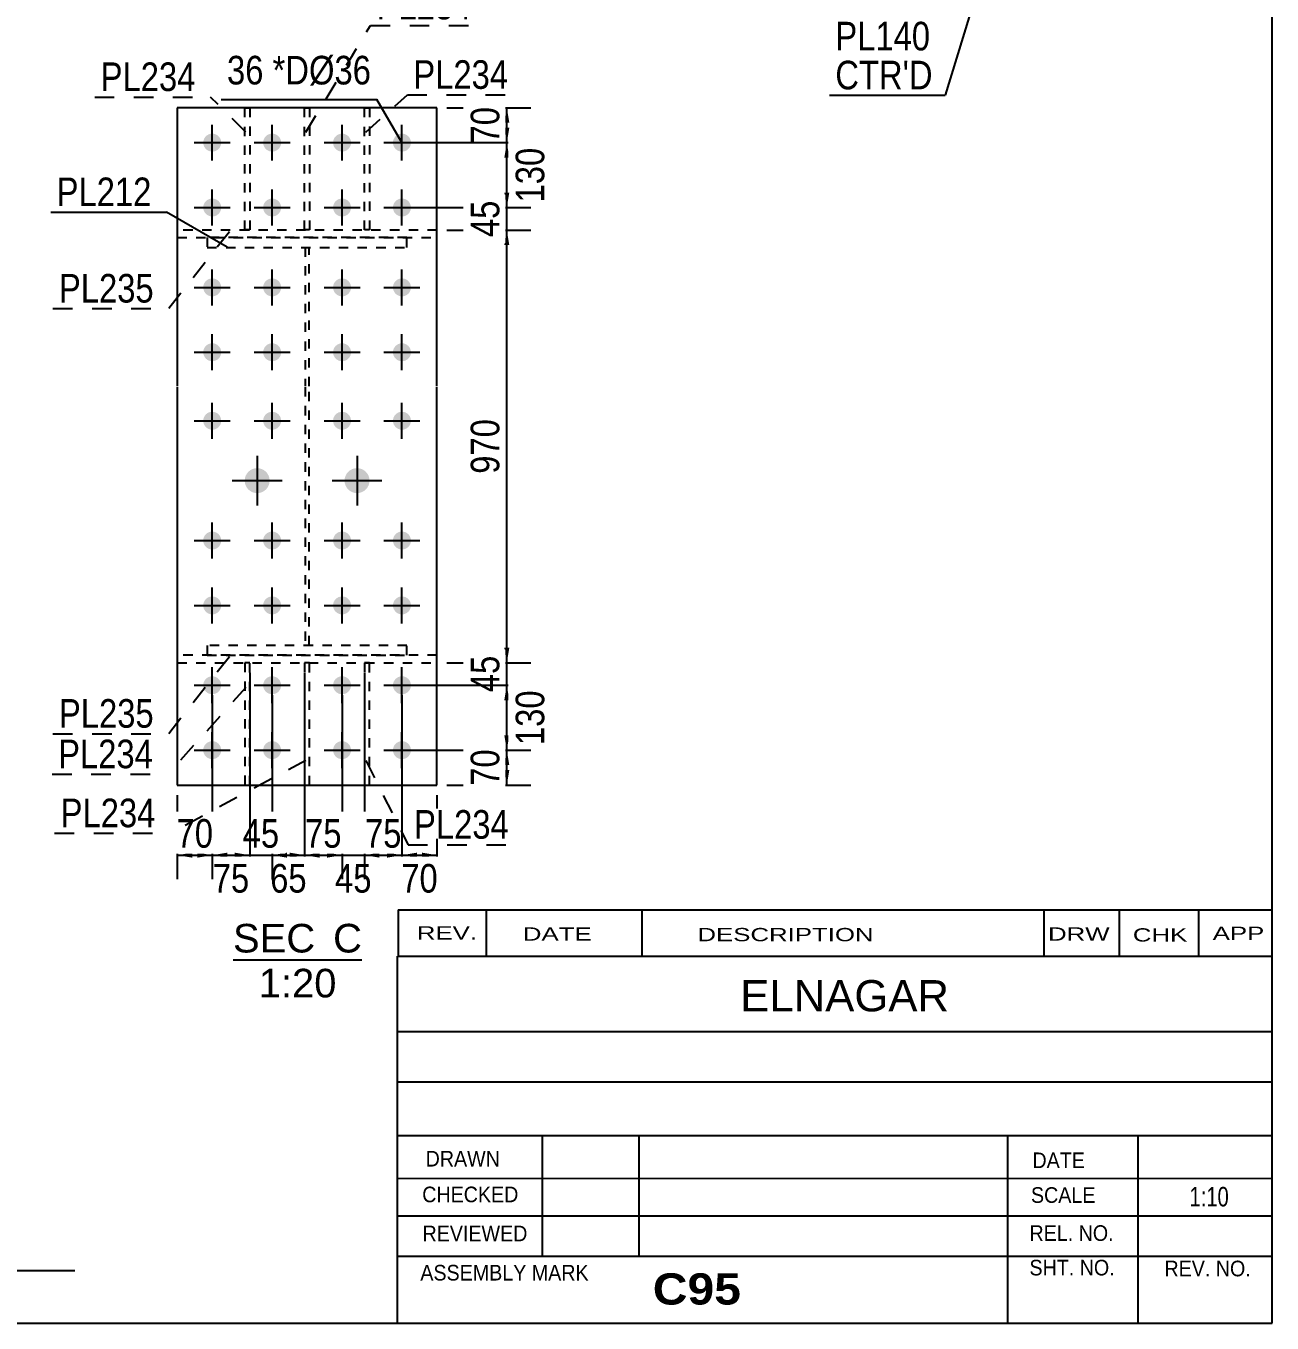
# Model space of a CAD drawing. Header units: millimetres. Extents: x -327 to 85, y -153 to 134.
# Drawn here: x -39.6 to 85.2, y -153.3 to -23.4 of the extents above; entities that cross this region are included whole.
import ezdxf

# ---------------------------------------------------------------- set-up
doc = ezdxf.new("R2010")
doc.units = ezdxf.units.MM
doc.linetypes.add('DXK_LINE_DOT1', pattern=[1.8814, 0.9407, -0.9407])
doc.linetypes.add('DXK_LINE_DOT2', pattern=[3.9198, 1.9599, -1.9599])
doc.styles.add('Arial', font='ARIAL.TTF', dxfattribs={"height": 0.2})
doc.styles.add('Arial Bold', font='ARIALBD.TTF', dxfattribs={"height": 0.2})
doc.styles.add('Arial Narrow', font='ARIALN.TTF', dxfattribs={"height": 0.2})

# ---------------------------------------------------------------- blocks, each defined once
blk = doc.blocks.new('Unknown-623351371-1210')
at = {"color": 5, "linetype": 'Continuous'}
for p, q in [((85.23, -153.3), (85.23, 133.7)), ((-324.77, -153.3), (85.23, -153.3))]:
    blk.add_line(p, q, dxfattribs=at)
blk = doc.blocks.new('Unknown-623351371-14 - 10446')
at = {"color": 1, "linetype": 'Continuous'}
blk.add_line((-18.82, -116.93), (-5.91, -116.93), dxfattribs=at)
at = {"color": 0, "linetype": 'Continuous'}
for points in [[(-10.6, -116.18), (-10.6, -113.18), (-18.82, -113.18), (-18.82, -116.18)], [(-5.91, -116.18), (-5.91, -113.18), (-8.8, -113.18), (-8.8, -116.18)], [(-8.47, -120.68), (-8.47, -117.68), (-16.25, -117.68), (-16.25, -120.68)]]:
    blk.add_wipeout(points, dxfattribs=at)
at = {"color": 136, "linetype": 'Continuous', "style": 'Arial'}
for s, height, p in [('SEC', 2.865, (-18.82, -116.18)), ('C', 2.87, (-8.8, -116.18)), ('1:20', 2.865, (-16.25, -120.68))]:
    blk.add_text(s, height=height, dxfattribs=at).set_placement(p)
blk = doc.blocks.new('Part-623351371-10447 - 10446')
at = {"color": 7, "linetype": 'DXK_LINE_DOT1'}
for p, q in [((-11.15, -87.16), (-11.65, -87.16)), ((-11.65, -87.16), (-11.65, -99.41)), ((-11.15, -99.41), (-11.15, -87.16)), ((-11.65, -99.41), (-11.15, -99.41))]:
    blk.add_line(p, q, dxfattribs=at)
blk = doc.blocks.new('Part-623351371-10448 - 10446')
at = {"color": 7, "linetype": 'DXK_LINE_DOT1'}
for p, q in [((1.6, -86.4), (-24.4, -86.4)), ((-24.4, -86.4), (-24.4, -87.15)), ((1.6, -87.15), (1.6, -86.4)), ((-24.4, -87.15), (1.6, -87.15))]:
    blk.add_line(p, q, dxfattribs=at)
blk = doc.blocks.new('Part-623351371-10449 - 10446')
at = {"color": 7, "linetype": 'DXK_LINE_DOT1'}
for p, q in [((-17.15, -87.16), (-17.65, -87.16)), ((-17.65, -87.16), (-17.65, -99.41)), ((-17.15, -99.41), (-17.15, -87.16)), ((-17.65, -99.41), (-17.15, -99.41))]:
    blk.add_line(p, q, dxfattribs=at)
blk = doc.blocks.new('Part-623351371-10450 - 10446')
at = {"color": 7, "linetype": 'DXK_LINE_DOT1'}
for p, q in [((-5.15, -87.16), (-5.65, -87.16)), ((-5.65, -87.16), (-5.65, -99.41)), ((-5.15, -99.41), (-5.15, -87.16)), ((-5.65, -99.41), (-5.15, -99.41))]:
    blk.add_line(p, q, dxfattribs=at)
blk = doc.blocks.new('Part-623351371-10451 - 10446')
at = {"color": 7, "linetype": 'DXK_LINE_DOT1'}
for p, q in [((-11.65, -43.8), (-11.65, -31.55)), ((-11.65, -31.55), (-11.15, -31.55)), ((-11.15, -31.55), (-11.15, -43.8)), ((-11.15, -43.8), (-11.65, -43.8))]:
    blk.add_line(p, q, dxfattribs=at)
blk = doc.blocks.new('Bolt-623351371-10515 - 10446')
at = {"linetype": 'Continuous'}
for points in [[(-16.4, -67.66, -1), (-16.4, -70.16, -1)], [(-6.4, -67.66, -1), (-6.4, -70.16, -1)]]:
    blk.add_hatch(color=3, dxfattribs=at).paths.add_polyline_path(points)
at = {"color": 3, "linetype": 'Continuous'}
for p, q in [((-16.4, -66.41), (-16.4, -71.41)), ((-6.4, -66.41), (-6.4, -71.41)), ((-18.9, -68.91), (-13.9, -68.91)), ((-8.9, -68.91), (-3.9, -68.91))]:
    blk.add_line(p, q, dxfattribs=at)
blk = doc.blocks.new('Part-623351371-10452 - 10446')
at = {"color": 7, "linetype": 'DXK_LINE_DOT1'}
for p, q in [((1.6, -43.81), (-24.4, -43.81)), ((-24.4, -43.81), (-24.4, -44.56)), ((1.6, -44.56), (1.6, -43.81)), ((-24.4, -44.56), (1.6, -44.56))]:
    blk.add_line(p, q, dxfattribs=at)
blk = doc.blocks.new('Part-623351371-10453 - 10446')
at = {"color": 7, "linetype": 'DXK_LINE_DOT1'}
for p, q in [((-17.65, -43.8), (-17.65, -31.55)), ((-17.65, -31.55), (-17.15, -31.55)), ((-17.15, -31.55), (-17.15, -43.8)), ((-17.15, -43.8), (-17.65, -43.8))]:
    blk.add_line(p, q, dxfattribs=at)
blk = doc.blocks.new('Part-623351371-10454 - 10446')
at = {"color": 7, "linetype": 'DXK_LINE_DOT1'}
for p, q in [((-5.65, -43.8), (-5.65, -31.55)), ((-5.65, -31.55), (-5.15, -31.55)), ((-5.15, -31.55), (-5.15, -43.8)), ((-5.15, -43.8), (-5.65, -43.8))]:
    blk.add_line(p, q, dxfattribs=at)
blk = doc.blocks.new('Part-623351371-10455 - 10446')
at = {"color": 7, "linetype": 'DXK_LINE_DOT1'}
for p, q in [((-1.4, -44.55), (-21.4, -44.55)), ((-21.4, -44.55), (-21.4, -45.55)), ((-1.4, -45.55), (-1.4, -44.55)), ((-21.4, -45.55), (-1.4, -45.55))]:
    blk.add_line(p, q, dxfattribs=at)
blk = doc.blocks.new('Part-623351371-10462 - 10446')
at = {"color": 7, "linetype": 'DXK_LINE_DOT1'}
for p, q in [((-1.4, -85.41), (-21.4, -85.41)), ((-21.4, -85.41), (-21.4, -86.41)), ((-1.4, -86.41), (-1.4, -85.41)), ((-21.4, -86.41), (-1.4, -86.41))]:
    blk.add_line(p, q, dxfattribs=at)
blk = doc.blocks.new('Part-623351371-10475 - 10446')
at = {"color": 2, "linetype": 'Continuous'}
for p, q in [((1.6, -31.55), (-24.4, -31.55)), ((-24.4, -31.55), (-24.4, -59.45)), ((1.6, -59.45), (1.6, -31.55)), ((-24.4, -59.55), (-24.4, -99.41)), ((1.6, -99.41), (1.6, -59.55)), ((-24.4, -99.41), (1.6, -99.41))]:
    blk.add_line(p, q, dxfattribs=at)
blk = doc.blocks.new('Part-623351371-10508 - 10446')
at = {"color": 7, "linetype": 'DXK_LINE_DOT1'}
for p, q in [((-11.6, -45.55), (-11.6, -59.45)), ((-11.2, -59.45), (-11.2, -45.55)), ((-11.6, -59.55), (-11.6, -85.41)), ((-11.2, -85.41), (-11.2, -59.55))]:
    blk.add_line(p, q, dxfattribs=at)
blk = doc.blocks.new('Bolt-623351371-10514 - 10446')
at = {"linetype": 'Continuous'}
for points in [[(-21.8, -35.05, -1), (-20, -35.05, -1)], [(-15.8, -35.05, -1), (-14, -35.05, -1)], [(-8.8, -35.05, -1), (-7, -35.05, -1)], [(-2.8, -35.05, -1), (-1, -35.05, -1)], [(-21.8, -41.55, -1), (-20, -41.55, -1)], [(-15.8, -41.55, -1), (-14, -41.55, -1)], [(-8.8, -41.55, -1), (-7, -41.55, -1)], [(-2.8, -41.55, -1), (-1, -41.55, -1)], [(-21.8, -49.55, -1), (-20, -49.55, -1)], [(-15.8, -49.55, -1), (-14, -49.55, -1)], [(-8.8, -49.55, -1), (-7, -49.55, -1)], [(-2.8, -49.55, -1), (-1, -49.55, -1)], [(-21.8, -56.05, -1), (-20, -56.05, -1)], [(-15.8, -56.05, -1), (-14, -56.05, -1)], [(-8.8, -56.05, -1), (-7, -56.05, -1)], [(-2.8, -56.05, -1), (-1, -56.05, -1)], [(-21.8, -62.91, -1), (-20, -62.91, -1)], [(-15.8, -62.91, -1), (-14, -62.91, -1)], [(-8.8, -62.91, -1), (-7, -62.91, -1)], [(-2.8, -62.91, -1), (-1, -62.91, -1)], [(-21.8, -74.91, -1), (-20, -74.91, -1)], [(-15.8, -74.91, -1), (-14, -74.91, -1)], [(-8.8, -74.91, -1), (-7, -74.91, -1)], [(-2.8, -74.91, -1), (-1, -74.91, -1)], [(-21.8, -81.41, -1), (-20, -81.41, -1)], [(-15.8, -81.41, -1), (-14, -81.41, -1)], [(-8.8, -81.41, -1), (-7, -81.41, -1)], [(-2.8, -81.41, -1), (-1, -81.41, -1)], [(-21.8, -89.41, -1), (-20, -89.41, -1)], [(-15.8, -89.41, -1), (-14, -89.41, -1)], [(-8.8, -89.41, -1), (-7, -89.41, -1)], [(-2.8, -89.41, -1), (-1, -89.41, -1)], [(-21.8, -95.91, -1), (-20, -95.91, -1)], [(-15.8, -95.91, -1), (-14, -95.91, -1)], [(-8.8, -95.91, -1), (-7, -95.91, -1)], [(-2.8, -95.91, -1), (-1, -95.91, -1)]]:
    blk.add_hatch(color=3, dxfattribs=at).paths.add_polyline_path(points)
at = {"color": 3, "linetype": 'Continuous'}
for p, q in [((-20.9, -36.85), (-20.9, -33.25)), ((-14.9, -36.85), (-14.9, -33.25)), ((-7.9, -36.85), (-7.9, -33.25)), ((-1.9, -36.85), (-1.9, -33.25)), ((-22.7, -35.05), (-19.1, -35.05)), ((-16.7, -35.05), (-13.1, -35.05)), ((-9.7, -35.05), (-6.1, -35.05)), ((-3.7, -35.05), (-0.1, -35.05)), ((-20.9, -43.35), (-20.9, -39.75)), ((-14.9, -43.35), (-14.9, -39.75)), ((-7.9, -43.35), (-7.9, -39.75)), ((-1.9, -43.35), (-1.9, -39.75)), ((-22.7, -41.55), (-19.1, -41.55)), ((-16.7, -41.55), (-13.1, -41.55)), ((-9.7, -41.55), (-6.1, -41.55)), ((-3.7, -41.55), (-0.1, -41.55)), ((-20.9, -51.35), (-20.9, -47.75)), ((-14.9, -51.35), (-14.9, -47.75)), ((-7.9, -51.35), (-7.9, -47.75)), ((-1.9, -51.35), (-1.9, -47.75)), ((-22.7, -49.55), (-19.1, -49.55)), ((-16.7, -49.55), (-13.1, -49.55)), ((-9.7, -49.55), (-6.1, -49.55)), ((-3.7, -49.55), (-0.1, -49.55)), ((-20.9, -57.85), (-20.9, -54.25)), ((-14.9, -57.85), (-14.9, -54.25)), ((-7.9, -57.85), (-7.9, -54.25)), ((-1.9, -57.85), (-1.9, -54.25)), ((-22.7, -56.05), (-19.1, -56.05)), ((-16.7, -56.05), (-13.1, -56.05)), ((-9.7, -56.05), (-6.1, -56.05)), ((-3.7, -56.05), (-0.1, -56.05)), ((-20.9, -64.71), (-20.9, -61.11)), ((-14.9, -64.71), (-14.9, -61.11)), ((-7.9, -64.71), (-7.9, -61.11)), ((-1.9, -64.71), (-1.9, -61.11)), ((-22.7, -62.91), (-19.1, -62.91)), ((-16.7, -62.91), (-13.1, -62.91)), ((-9.7, -62.91), (-6.1, -62.91)), ((-3.7, -62.91), (-0.1, -62.91)), ((-20.9, -76.71), (-20.9, -73.11)), ((-14.9, -76.71), (-14.9, -73.11)), ((-7.9, -76.71), (-7.9, -73.11)), ((-1.9, -76.71), (-1.9, -73.11)), ((-22.7, -74.91), (-19.1, -74.91)), ((-16.7, -74.91), (-13.1, -74.91)), ((-9.7, -74.91), (-6.1, -74.91)), ((-3.7, -74.91), (-0.1, -74.91)), ((-20.9, -83.21), (-20.9, -79.61)), ((-14.9, -83.21), (-14.9, -79.61)), ((-7.9, -83.21), (-7.9, -79.61)), ((-1.9, -83.21), (-1.9, -79.61)), ((-22.7, -81.41), (-19.1, -81.41)), ((-16.7, -81.41), (-13.1, -81.41)), ((-9.7, -81.41), (-6.1, -81.41)), ((-3.7, -81.41), (-0.1, -81.41)), ((-20.9, -91.21), (-20.9, -87.61)), ((-14.9, -91.21), (-14.9, -87.61)), ((-7.9, -91.21), (-7.9, -87.61)), ((-1.9, -91.21), (-1.9, -87.61)), ((-22.7, -89.41), (-19.1, -89.41)), ((-16.7, -89.41), (-13.1, -89.41)), ((-9.7, -89.41), (-6.1, -89.41)), ((-3.7, -89.41), (-0.1, -89.41)), ((-20.9, -97.71), (-20.9, -94.11)), ((-14.9, -97.71), (-14.9, -94.11)), ((-7.9, -97.71), (-7.9, -94.11)), ((-1.9, -97.71), (-1.9, -94.11)), ((-22.7, -95.91), (-19.1, -95.91)), ((-16.7, -95.91), (-13.1, -95.91)), ((-9.7, -95.91), (-6.1, -95.91)), ((-3.7, -95.91), (-0.1, -95.91))]:
    blk.add_line(p, q, dxfattribs=at)
blk = doc.blocks.new('StraightDimension-623351371-10876 - 10446')
at = {"linetype": 'Continuous'}
for points in [[(8.35, -45.31), (8.6, -43.81), (8.85, -45.31)], [(8.85, -85.65), (8.6, -87.15), (8.35, -85.65)]]:
    blk.add_hatch(color=7, dxfattribs=at).paths.add_polyline_path(points)
at = {"color": 7, "linetype": 'Continuous'}
for p, q in [((2.6, -43.81), (11, -43.81)), ((8.6, -87.15), (8.6, -43.81)), ((2.6, -87.15), (11, -87.15))]:
    blk.add_line(p, q, dxfattribs=at)
at = {"color": 0}
blk.add_wipeout([(8.45, -62.14), (4.25, -62.14), (4.25, -68.82), (8.45, -68.82)], dxfattribs=at)
at = {"color": 3, "style": 'Arial Narrow'}
blk.add_text('970', height=2.863, rotation=90.0002, dxfattribs=at).set_placement((7.85, -68.22))
blk = doc.blocks.new('StraightDimension-623351371-10782 - 10446')
at = {"linetype": 'Continuous'}
for points in [[(-9.4, -106.18), (-7.9, -106.43), (-9.4, -106.68)], [(-4.15, -106.68), (-5.65, -106.43), (-4.15, -106.18)]]:
    blk.add_hatch(color=7, dxfattribs=at).paths.add_polyline_path(points)
at = {"color": 7, "linetype": 'Continuous'}
for p, q in [((-5.65, -88.16), (-5.65, -108.68)), ((-7.9, -90.41), (-7.9, -108.68)), ((-7.9, -106.43), (-5.65, -106.43))]:
    blk.add_line(p, q, dxfattribs=at)
at = {"color": 0}
blk.add_wipeout([(-4.34, -110.78), (-4.34, -106.58), (-9.2, -106.58), (-9.2, -110.78)], dxfattribs=at)
at = {"color": 3, "style": 'Arial Narrow'}
blk.add_text('45', height=2.863, dxfattribs=at).set_placement((-8.6, -110.18))
blk = doc.blocks.new('StraightDimension-623351371-10877 - 10446')
at = {"linetype": 'Continuous'}
for points in [[(8.85, -85.65), (8.6, -87.15), (8.35, -85.65)], [(8.35, -90.91), (8.6, -89.41), (8.85, -90.91)]]:
    blk.add_hatch(color=7, dxfattribs=at).paths.add_polyline_path(points)
at = {"color": 7, "linetype": 'Continuous'}
for p, q in [((2.6, -87.15), (11, -87.15)), ((8.6, -89.41), (8.6, -87.15)), ((-0.9, -89.41), (11, -89.41))]:
    blk.add_line(p, q, dxfattribs=at)
at = {"color": 0}
blk.add_wipeout([(8.45, -85.85), (4.25, -85.85), (4.25, -90.7), (8.45, -90.7)], dxfattribs=at)
at = {"color": 3, "style": 'Arial Narrow'}
blk.add_text('45', height=2.863, rotation=90.0002, dxfattribs=at).set_placement((7.85, -90.1))
blk = doc.blocks.new('StraightDimension-623351371-10781 - 10446')
at = {"linetype": 'Continuous'}
for points in [[(-4.15, -106.68), (-5.65, -106.43), (-4.15, -106.18)], [(-3.4, -106.18), (-1.9, -106.43), (-3.4, -106.68)]]:
    blk.add_hatch(color=7, dxfattribs=at).paths.add_polyline_path(points)
at = {"color": 7, "linetype": 'Continuous'}
for p, q in [((-5.65, -88.16), (-5.65, -108.83)), ((-1.9, -90.41), (-1.9, -108.83)), ((-5.65, -106.43), (-1.9, -106.43))]:
    blk.add_line(p, q, dxfattribs=at)
at = {"color": 0}
blk.add_wipeout([(-1.34, -106.28), (-1.34, -102.08), (-6.2, -102.08), (-6.2, -106.28)], dxfattribs=at)
at = {"color": 3, "style": 'Arial Narrow'}
blk.add_text('75', height=2.863, dxfattribs=at).set_placement((-5.6, -105.68))
blk = doc.blocks.new('StraightDimension-623351371-10873 - 10446')
at = {"linetype": 'Continuous'}
for points in [[(8.35, -33.05), (8.6, -31.55), (8.85, -33.05)], [(8.85, -33.55), (8.6, -35.05), (8.35, -33.55)]]:
    blk.add_hatch(color=7, dxfattribs=at).paths.add_polyline_path(points)
at = {"color": 7, "linetype": 'Continuous'}
for p, q in [((2.6, -31.55), (11, -31.55)), ((8.6, -35.05), (8.6, -31.55)), ((-0.9, -35.05), (11, -35.05))]:
    blk.add_line(p, q, dxfattribs=at)
at = {"color": 0}
blk.add_wipeout([(8.45, -30.87), (4.25, -30.87), (4.25, -35.73), (8.45, -35.73)], dxfattribs=at)
at = {"color": 3, "style": 'Arial Narrow'}
blk.add_text('70', height=2.863, rotation=90.0002, dxfattribs=at).set_placement((7.85, -35.13))
blk = doc.blocks.new('StraightDimension-623351371-10780 - 10446')
at = {"linetype": 'Continuous'}
for points in [[(-0.4, -106.68), (-1.9, -106.43), (-0.4, -106.18)], [(0.1, -106.18), (1.6, -106.43), (0.1, -106.68)]]:
    blk.add_hatch(color=7, dxfattribs=at).paths.add_polyline_path(points)
at = {"color": 7, "linetype": 'Continuous'}
for p, q in [((-1.9, -90.41), (-1.9, -108.68)), ((1.6, -100.41), (1.6, -108.68)), ((-1.9, -106.43), (1.6, -106.43))]:
    blk.add_line(p, q, dxfattribs=at)
at = {"color": 0}
blk.add_wipeout([(2.28, -110.78), (2.28, -106.58), (-2.57, -106.58), (-2.57, -110.78)], dxfattribs=at)
at = {"color": 3, "style": 'Arial Narrow'}
blk.add_text('70', height=2.863, dxfattribs=at).set_placement((-1.97, -110.18))
blk = doc.blocks.new('StraightDimension-623351371-10783 - 10446')
at = {"linetype": 'Continuous'}
for points in [[(-10.15, -106.68), (-11.65, -106.43), (-10.15, -106.18)], [(-9.4, -106.18), (-7.9, -106.43), (-9.4, -106.68)]]:
    blk.add_hatch(color=7, dxfattribs=at).paths.add_polyline_path(points)
at = {"color": 7, "linetype": 'Continuous'}
for p, q in [((-11.65, -88.16), (-11.65, -108.83)), ((-7.9, -90.41), (-7.9, -108.83)), ((-11.65, -106.43), (-7.9, -106.43))]:
    blk.add_line(p, q, dxfattribs=at)
at = {"color": 0}
blk.add_wipeout([(-7.34, -106.28), (-7.34, -102.08), (-12.2, -102.08), (-12.2, -106.28)], dxfattribs=at)
at = {"color": 3, "style": 'Arial Narrow'}
blk.add_text('75', height=2.863, dxfattribs=at).set_placement((-11.6, -105.68))
blk = doc.blocks.new('StraightDimension-623351371-10784 - 10446')
at = {"linetype": 'Continuous'}
for points in [[(-13.4, -106.68), (-14.9, -106.43), (-13.4, -106.18)], [(-13.15, -106.18), (-11.65, -106.43), (-13.15, -106.68)]]:
    blk.add_hatch(color=7, dxfattribs=at).paths.add_polyline_path(points)
at = {"color": 7, "linetype": 'Continuous'}
for p, q in [((-11.65, -88.16), (-11.65, -108.68)), ((-14.9, -90.41), (-14.9, -108.68)), ((-14.9, -106.43), (-11.65, -106.43))]:
    blk.add_line(p, q, dxfattribs=at)
at = {"color": 0}
blk.add_wipeout([(-10.84, -110.78), (-10.84, -106.58), (-15.7, -106.58), (-15.7, -110.78)], dxfattribs=at)
at = {"color": 3, "style": 'Arial Narrow'}
blk.add_text('65', height=2.863, dxfattribs=at).set_placement((-15.1, -110.18))
blk = doc.blocks.new('StraightDimension-623351371-10785 - 10446')
at = {"linetype": 'Continuous'}
for points in [[(-18.65, -106.18), (-17.15, -106.43), (-18.65, -106.68)], [(-13.4, -106.68), (-14.9, -106.43), (-13.4, -106.18)]]:
    blk.add_hatch(color=7, dxfattribs=at).paths.add_polyline_path(points)
at = {"color": 7, "linetype": 'Continuous'}
for p, q in [((-17.15, -88.16), (-17.15, -108.83)), ((-14.9, -90.41), (-14.9, -108.83)), ((-17.15, -106.43), (-14.9, -106.43))]:
    blk.add_line(p, q, dxfattribs=at)
at = {"color": 0}
blk.add_wipeout([(-13.59, -106.28), (-13.59, -102.08), (-18.45, -102.08), (-18.45, -106.28)], dxfattribs=at)
at = {"color": 3, "style": 'Arial Narrow'}
blk.add_text('45', height=2.863, dxfattribs=at).set_placement((-17.85, -105.68))
blk = doc.blocks.new('StraightDimension-623351371-10786 - 10446')
at = {"linetype": 'Continuous'}
for points in [[(-19.4, -106.68), (-20.9, -106.43), (-19.4, -106.18)], [(-18.65, -106.18), (-17.15, -106.43), (-18.65, -106.68)]]:
    blk.add_hatch(color=7, dxfattribs=at).paths.add_polyline_path(points)
at = {"color": 7, "linetype": 'Continuous'}
for p, q in [((-17.15, -88.16), (-17.15, -108.68)), ((-20.9, -90.41), (-20.9, -108.68)), ((-20.9, -106.43), (-17.15, -106.43))]:
    blk.add_line(p, q, dxfattribs=at)
at = {"color": 0}
blk.add_wipeout([(-16.59, -110.78), (-16.59, -106.58), (-21.45, -106.58), (-21.45, -110.78)], dxfattribs=at)
at = {"color": 3, "style": 'Arial Narrow'}
blk.add_text('75', height=2.863, dxfattribs=at).set_placement((-20.85, -110.18))
blk = doc.blocks.new('StraightDimension-623351371-10787 - 10446')
at = {"linetype": 'Continuous'}
for points in [[(-22.9, -106.68), (-24.4, -106.43), (-22.9, -106.18)], [(-22.4, -106.18), (-20.9, -106.43), (-22.4, -106.68)]]:
    blk.add_hatch(color=7, dxfattribs=at).paths.add_polyline_path(points)
at = {"color": 7, "linetype": 'Continuous'}
for p, q in [((-20.9, -90.41), (-20.9, -108.83)), ((-24.4, -100.41), (-24.4, -108.83)), ((-24.4, -106.43), (-20.9, -106.43))]:
    blk.add_line(p, q, dxfattribs=at)
at = {"color": 0}
blk.add_wipeout([(-20.22, -106.28), (-20.22, -102.08), (-25.07, -102.08), (-25.07, -106.28)], dxfattribs=at)
at = {"color": 3, "style": 'Arial Narrow'}
blk.add_text('70', height=2.863, dxfattribs=at).set_placement((-24.47, -105.68))
blk = doc.blocks.new('StraightDimension-623351371-10874 - 10446')
at = {"linetype": 'Continuous'}
for points in [[(8.35, -36.55), (8.6, -35.05), (8.85, -36.55)], [(8.85, -40.05), (8.6, -41.55), (8.35, -40.05)]]:
    blk.add_hatch(color=7, dxfattribs=at).paths.add_polyline_path(points)
at = {"color": 7, "linetype": 'Continuous'}
for p, q in [((-0.9, -35.05), (10.85, -35.05)), ((8.6, -41.55), (8.6, -35.05)), ((-0.9, -41.55), (10.85, -41.55))]:
    blk.add_line(p, q, dxfattribs=at)
at = {"color": 0}
blk.add_wipeout([(12.95, -34.96), (8.75, -34.96), (8.75, -41.64), (12.95, -41.64)], dxfattribs=at)
at = {"color": 3, "style": 'Arial Narrow'}
blk.add_text('130', height=2.863, rotation=90.0002, dxfattribs=at).set_placement((12.35, -41.04))
blk = doc.blocks.new('StraightDimension-623351371-10875 - 10446')
at = {"linetype": 'Continuous'}
for points in [[(8.85, -40.05), (8.6, -41.55), (8.35, -40.05)], [(8.35, -45.31), (8.6, -43.81), (8.85, -45.31)]]:
    blk.add_hatch(color=7, dxfattribs=at).paths.add_polyline_path(points)
at = {"color": 7, "linetype": 'Continuous'}
for p, q in [((-0.9, -41.55), (11, -41.55)), ((8.6, -43.81), (8.6, -41.55)), ((2.6, -43.81), (11, -43.81))]:
    blk.add_line(p, q, dxfattribs=at)
at = {"color": 0}
blk.add_wipeout([(8.45, -40.25), (4.25, -40.25), (4.25, -45.11), (8.45, -45.11)], dxfattribs=at)
at = {"color": 3, "style": 'Arial Narrow'}
blk.add_text('45', height=2.863, rotation=90.0002, dxfattribs=at).set_placement((7.85, -44.51))
blk = doc.blocks.new('StraightDimension-623351371-10878 - 10446')
at = {"linetype": 'Continuous'}
for points in [[(8.35, -90.91), (8.6, -89.41), (8.85, -90.91)], [(8.85, -94.41), (8.6, -95.91), (8.35, -94.41)]]:
    blk.add_hatch(color=7, dxfattribs=at).paths.add_polyline_path(points)
at = {"color": 7, "linetype": 'Continuous'}
for p, q in [((-0.9, -89.41), (10.85, -89.41)), ((8.6, -95.91), (8.6, -89.41)), ((-0.9, -95.91), (10.85, -95.91))]:
    blk.add_line(p, q, dxfattribs=at)
at = {"color": 0}
blk.add_wipeout([(12.95, -89.31), (8.75, -89.31), (8.75, -96), (12.95, -96)], dxfattribs=at)
at = {"color": 3, "style": 'Arial Narrow'}
blk.add_text('130', height=2.863, rotation=90.0002, dxfattribs=at).set_placement((12.35, -95.4))
blk = doc.blocks.new('StraightDimension-623351371-10879 - 10446')
at = {"linetype": 'Continuous'}
for points in [[(8.35, -97.41), (8.6, -95.91), (8.85, -97.41)], [(8.85, -97.91), (8.6, -99.41), (8.35, -97.91)]]:
    blk.add_hatch(color=7, dxfattribs=at).paths.add_polyline_path(points)
at = {"color": 7, "linetype": 'Continuous'}
for p, q in [((-0.9, -95.91), (11, -95.91)), ((8.6, -99.41), (8.6, -95.91)), ((2.6, -99.41), (11, -99.41))]:
    blk.add_line(p, q, dxfattribs=at)
at = {"color": 0}
blk.add_wipeout([(8.45, -95.23), (4.25, -95.23), (4.25, -100.08), (8.45, -100.08)], dxfattribs=at)
at = {"color": 3, "style": 'Arial Narrow'}
blk.add_text('70', height=2.863, rotation=90.0002, dxfattribs=at).set_placement((7.85, -99.48))
blk = doc.blocks.new('CBS_CALLOFF-623351371-10985')
at = {"color": 7, "linetype": 'Continuous'}
blk.add_line((-150.89, -148.03), (-34.66, -148.05), dxfattribs=at)
at = {"color": 3, "linetype": 'Continuous', "style": 'Arial Narrow'}
blk.add_text('QTY= 1 Nos.      COLUMN     MKD : C95', height=3.3405, dxfattribs=at).set_placement((-127.07, -147.14))
blk = doc.blocks.new('CBS_NAME_BLOG-623351371-10986')
at = {"color": 7, "linetype": 'Continuous'}
for p, q in [((-2.36, -116.55), (85.16, -116.55)), ((-2.36, -153.26), (-2.36, -116.55)), ((-2.36, -124.09), (85.16, -124.09)), ((-2.28, -129.14), (85.23, -129.14)), ((-2.36, -134.52), (85.16, -134.52)), ((12.17, -146.62), (12.17, -134.52)), ((21.85, -146.6), (21.85, -134.53)), ((58.77, -153.26), (58.77, -134.53)), ((71.82, -153.26), (71.82, -134.52)), ((-2.35, -138.81), (85.23, -138.8)), ((-2.36, -142.56), (85.16, -142.56)), ((-2.36, -146.6), (85.16, -146.6)), ((-2.36, -153.3), (85.23, -153.3))]:
    blk.add_line(p, q, dxfattribs=at)
at = {"color": 3, "linetype": 'Continuous', "style": 'Arial'}
blk.add_text('ELNAGAR', height=3.133, dxfattribs=at).set_placement((31.97, -122.08))
at = {"color": 3, "linetype": 'Continuous'}
for s, height, style, width, p in [('DRAWN', 1.566, 'Arial', 0.9, (0.47, -137.62)), ('DATE', 1.566, 'Arial', 0.9, (61.24, -137.78)), ('CHECKED', 1.566, 'Arial', 0.9, (0.13, -141.2)), ('SCALE', 1.566, 'Arial', 0.9, (61.09, -141.26)), ('1:10', 1.957, 'Arial Narrow', 0.9, (76.97, -141.62)), ('REVIEWED', 1.566, 'Arial', 0.9, (0.16, -145.11)), ('REL. NO.', 1.566, 'Arial', 0.9, (60.94, -145.07)), ('ASSEMBLY MARK', 1.5663, 'Arial', 0.9, (-0.06, -149.04)), ('SHT. NO.', 1.566, 'Arial', 0.9, (60.94, -148.53)), ('REV. NO.', 1.566, 'Arial', 0.9, (74.46, -148.62)), ('C95', 3.131, 'Arial Bold', 1.1, (23.22, -151.45))]:
    blk.add_text(s, height=height, dxfattribs=dict(at, style=style, width=width)).set_placement(p)
blk = doc.blocks.new('CBS_REVISION-623351371-10987')
at = {"color": 7, "linetype": 'Continuous'}
for p, q in [((-2.27, -111.92), (85.23, -111.92)), ((-2.27, -111.92), (-2.27, -116.55)), ((6.52, -111.92), (6.52, -116.55)), ((22.12, -111.92), (22.12, -116.49)), ((62.37, -111.92), (62.37, -116.55)), ((69.91, -111.92), (69.91, -116.55)), ((77.86, -111.92), (77.86, -116.55)), ((-2.27, -116.55), (85.22, -116.55))]:
    blk.add_line(p, q, dxfattribs=at)
at = {"color": 7, "style": 'Arial Narrow', "width": 1.7}
for s, height, p in [('REV.', 1.326, (-0.41, -114.88)), ('DATE', 1.326, (10.21, -114.99)), ('DESCRIPTION', 1.3257, (27.69, -115.05)), ('DRW', 1.326, (62.8, -114.99)), ('CHK', 1.326, (71.29, -115.08)), ('APP', 1.326, (79.29, -114.92))]:
    blk.add_text(s, height=height, dxfattribs=at).set_placement(p)
blk = doc.blocks.new('Mark-623351371-4827 - 1231')
at = {"color": 7, "linetype": 'Continuous'}
blk.add_line((56.04, -18.67), (52.5, -30.31), dxfattribs=at)
at = {"color": 0}
for points in [[(51, -25.81), (51, -22.81), (41.5, -22.81), (41.5, -25.81)], [(51.25, -29.71), (51.25, -26.71), (41.5, -26.71), (41.5, -29.71)]]:
    blk.add_wipeout(points, dxfattribs=at)
for points in [[(51, -25.81), (51, -22.81), (41.5, -22.81), (41.5, -25.81)], [(51.25, -29.71), (51.25, -26.71), (41.5, -26.71), (41.5, -29.71)]]:
    blk.add_wipeout(points, dxfattribs=at)
at = {"color": 7, "linetype": 'Continuous'}
blk.add_line((40.9, -30.31), (52.5, -30.31), dxfattribs=at)
at = {"color": 3, "style": 'Arial Narrow'}
blk.add_text('PL140', height=2.863, dxfattribs=at).set_placement((41.5, -25.81))
at = {"color": 1, "style": 'Arial Narrow'}
blk.add_text("CTR'D", height=2.863, dxfattribs=at).set_placement((41.5, -29.71))
blk = doc.blocks.new('Mark-623351371-10940 - 10446')
at = {"color": 0}
blk.add_wipeout([(8.74, -29.66), (8.74, -26.66), (-0.76, -26.66), (-0.76, -29.66)], dxfattribs=at)
blk.add_wipeout([(8.74, -29.66), (8.74, -26.66), (-0.76, -26.66), (-0.76, -29.66)], dxfattribs=at)
at = {"color": 7, "linetype": 'DXK_LINE_DOT2'}
for p, q in [((-5.53, -34.01), (-1.36, -30.26)), ((-1.36, -30.26), (10.24, -30.26))]:
    blk.add_line(p, q, dxfattribs=at)
at = {"color": 3, "style": 'Arial Narrow'}
blk.add_text('PL234', height=2.863, dxfattribs=at).set_placement((-0.76, -29.66))
blk = doc.blocks.new('Mark-623351371-10961 - 10446')
at = {"color": 7, "linetype": 'Continuous'}
blk.add_line((-19.41, -45.51), (-25.48, -42.01), dxfattribs=at)
at = {"color": 0}
blk.add_wipeout([(-26.98, -41.41), (-26.98, -38.41), (-36.48, -38.41), (-36.48, -41.41)], dxfattribs=at)
blk.add_wipeout([(-26.98, -41.41), (-26.98, -38.41), (-36.48, -38.41), (-36.48, -41.41)], dxfattribs=at)
at = {"color": 7, "linetype": 'Continuous'}
blk.add_line((-37.08, -42.01), (-25.48, -42.01), dxfattribs=at)
at = {"color": 3, "style": 'Arial Narrow'}
blk.add_text('PL212', height=2.863, dxfattribs=at).set_placement((-36.48, -41.41))
blk = doc.blocks.new('Mark-623351371-10952 - 10446')
at = {"color": 7, "linetype": 'DXK_LINE_DOT2'}
blk.add_line((-11.53, -96.94), (-25.07, -104.23), dxfattribs=at)
at = {"color": 0}
blk.add_wipeout([(-26.57, -103.63), (-26.57, -100.63), (-36.08, -100.63), (-36.08, -103.63)], dxfattribs=at)
blk.add_wipeout([(-26.57, -103.63), (-26.57, -100.63), (-36.08, -100.63), (-36.08, -103.63)], dxfattribs=at)
at = {"color": 7, "linetype": 'DXK_LINE_DOT2'}
blk.add_line((-36.68, -104.23), (-25.07, -104.23), dxfattribs=at)
at = {"color": 3, "style": 'Arial Narrow'}
blk.add_text('PL234', height=2.863, dxfattribs=at).set_placement((-36.08, -103.63))
blk = doc.blocks.new('Mark-623351371-10552 - 10446')
at = {"color": 7, "linetype": 'Continuous'}
for p in [(-20.02, -30.72), (-1.9, -35.05)]:
    blk.add_line(p, (-4.4, -30.72), dxfattribs=at)
at = {"color": 0}
for points in [[(-15.76, -29.22), (-15.76, -26.22), (-19.42, -26.22), (-19.42, -29.22)], [(-11.21, -29.22), (-11.21, -26.22), (-14.86, -26.22), (-14.86, -29.22)]]:
    blk.add_wipeout(points, dxfattribs=at)
for points in [[(-15.76, -29.22), (-15.76, -26.22), (-19.42, -26.22), (-19.42, -29.22)], [(-11.21, -29.22), (-11.21, -26.22), (-14.86, -26.22), (-14.86, -29.22)]]:
    blk.add_wipeout(points, dxfattribs=at)
at = {"color": 3, "style": 'Arial Narrow'}
blk.add_text('36', height=2.863, dxfattribs=at).set_placement((-19.42, -29.22))
at = {"color": 0}
blk.add_wipeout([(-5, -29.22), (-5, -26.22), (-11.21, -26.22), (-11.21, -29.22)], dxfattribs=at)
blk.add_wipeout([(-5, -29.22), (-5, -26.22), (-11.21, -26.22), (-11.21, -29.22)], dxfattribs=at)
at = {"color": 3, "style": 'Arial Narrow'}
for s, p in [('*D', (-14.86, -29.22)), ('Ø36', (-11.21, -29.22))]:
    blk.add_text(s, height=2.863, dxfattribs=at).set_placement(p)
blk = doc.blocks.new('Mark-623351371-10934 - 10446')
at = {"color": 0}
blk.add_wipeout([(5.07, -22.7), (5.07, -19.7), (-4.44, -19.7), (-4.44, -22.7)], dxfattribs=at)
blk.add_wipeout([(5.07, -22.7), (5.07, -19.7), (-4.44, -19.7), (-4.44, -22.7)], dxfattribs=at)
at = {"color": 7, "linetype": 'DXK_LINE_DOT2'}
for p, q in [((-11.53, -34.01), (-5.04, -23.3)), ((-5.04, -23.3), (6.57, -23.3))]:
    blk.add_line(p, q, dxfattribs=at)
at = {"color": 3, "style": 'Arial Narrow'}
blk.add_text('PL234', height=2.863, dxfattribs=at).set_placement((-4.44, -22.7))
blk = doc.blocks.new('Mark-623351371-10937 - 10446')
at = {"color": 7, "linetype": 'DXK_LINE_DOT2'}
blk.add_line((-17.53, -34.01), (-21.07, -30.48), dxfattribs=at)
at = {"color": 0}
blk.add_wipeout([(-22.57, -29.88), (-22.57, -26.88), (-32.07, -26.88), (-32.07, -29.88)], dxfattribs=at)
blk.add_wipeout([(-22.57, -29.88), (-22.57, -26.88), (-32.07, -26.88), (-32.07, -29.88)], dxfattribs=at)
at = {"color": 7, "linetype": 'DXK_LINE_DOT2'}
blk.add_line((-32.67, -30.48), (-21.07, -30.48), dxfattribs=at)
at = {"color": 3, "style": 'Arial Narrow'}
blk.add_text('PL234', height=2.863, dxfattribs=at).set_placement((-32.07, -29.88))
blk = doc.blocks.new('Mark-623351371-10948 - 10446')
at = {"color": 7, "linetype": 'DXK_LINE_DOT2'}
blk.add_line((-19.18, -43.97), (-25.24, -51.67), dxfattribs=at)
at = {"color": 0}
blk.add_wipeout([(-26.74, -51.07), (-26.74, -48.07), (-36.25, -48.07), (-36.25, -51.07)], dxfattribs=at)
blk.add_wipeout([(-26.74, -51.07), (-26.74, -48.07), (-36.25, -48.07), (-36.25, -51.07)], dxfattribs=at)
at = {"color": 7, "linetype": 'DXK_LINE_DOT2'}
blk.add_line((-36.85, -51.67), (-25.24, -51.67), dxfattribs=at)
at = {"color": 3, "style": 'Arial Narrow'}
blk.add_text('PL235', height=2.863, dxfattribs=at).set_placement((-36.25, -51.07))
blk = doc.blocks.new('Mark-623351371-10955 - 10446')
at = {"color": 7, "linetype": 'DXK_LINE_DOT2'}
blk.add_line((-17.53, -89.62), (-25.33, -98.32), dxfattribs=at)
at = {"color": 0}
blk.add_wipeout([(-26.83, -97.72), (-26.83, -94.72), (-36.33, -94.72), (-36.33, -97.72)], dxfattribs=at)
blk.add_wipeout([(-26.83, -97.72), (-26.83, -94.72), (-36.33, -94.72), (-36.33, -97.72)], dxfattribs=at)
at = {"color": 7, "linetype": 'DXK_LINE_DOT2'}
blk.add_line((-36.93, -98.32), (-25.33, -98.32), dxfattribs=at)
at = {"color": 3, "style": 'Arial Narrow'}
blk.add_text('PL234', height=2.863, dxfattribs=at).set_placement((-36.33, -97.72))
blk = doc.blocks.new('Mark-623351371-10958 - 10446')
at = {"color": 0}
blk.add_wipeout([(8.81, -104.78), (8.81, -101.78), (-0.69, -101.78), (-0.69, -104.78)], dxfattribs=at)
blk.add_wipeout([(8.81, -104.78), (8.81, -101.78), (-0.69, -101.78), (-0.69, -104.78)], dxfattribs=at)
at = {"color": 7, "linetype": 'DXK_LINE_DOT2'}
for p, q in [((-5.53, -96.94), (-1.29, -105.38)), ((-1.29, -105.38), (10.31, -105.38))]:
    blk.add_line(p, q, dxfattribs=at)
at = {"color": 3, "style": 'Arial Narrow'}
blk.add_text('PL234', height=2.863, dxfattribs=at).set_placement((-0.69, -104.78))
blk = doc.blocks.new('Mark-623351371-10968 - 10446')
at = {"color": 7, "linetype": 'DXK_LINE_DOT2'}
blk.add_line((-19.18, -86.56), (-25.24, -94.26), dxfattribs=at)
at = {"color": 0}
blk.add_wipeout([(-26.74, -93.66), (-26.74, -90.66), (-36.25, -90.66), (-36.25, -93.66)], dxfattribs=at)
blk.add_wipeout([(-26.74, -93.66), (-26.74, -90.66), (-36.25, -90.66), (-36.25, -93.66)], dxfattribs=at)
at = {"color": 7, "linetype": 'DXK_LINE_DOT2'}
blk.add_line((-36.85, -94.26), (-25.24, -94.26), dxfattribs=at)
at = {"color": 3, "style": 'Arial Narrow'}
blk.add_text('PL235', height=2.863, dxfattribs=at).set_placement((-36.25, -93.66))

msp = doc.modelspace()

# ---------------------------------------------------------------- block references
for name in ['Unknown-623351371-1210', 'Part-623351371-10475 - 10446', 'Part-623351371-10453 - 10446', 'Part-623351371-10451 - 10446', 'Part-623351371-10454 - 10446', 'Bolt-623351371-10514 - 10446', 'Part-623351371-10452 - 10446', 'Part-623351371-10455 - 10446', 'Part-623351371-10508 - 10446', 'Bolt-623351371-10515 - 10446', 'Part-623351371-10462 - 10446', 'Part-623351371-10448 - 10446', 'Part-623351371-10449 - 10446', 'Part-623351371-10447 - 10446', 'Part-623351371-10450 - 10446', 'CBS_REVISION-623351371-10987', 'CBS_NAME_BLOG-623351371-10986', 'CBS_CALLOFF-623351371-10985']:
    msp.add_blockref(name, (0, 0))

# ---------------------------------------------------------------- next in the draw order: block references
for name in ['Mark-623351371-4827 - 1231', 'StraightDimension-623351371-10873 - 10446', 'Mark-623351371-10961 - 10446', 'StraightDimension-623351371-10876 - 10446', 'StraightDimension-623351371-10782 - 10446', 'Unknown-623351371-14 - 10446']:
    msp.add_blockref(name, (0, 0))

# ---------------------------------------------------------------- next in the draw order: block references
for name in ['Mark-623351371-10940 - 10446', 'StraightDimension-623351371-10874 - 10446', 'Mark-623351371-10948 - 10446', 'StraightDimension-623351371-10877 - 10446', 'StraightDimension-623351371-10783 - 10446']:
    msp.add_blockref(name, (0, 0))

# ---------------------------------------------------------------- next in the draw order: block references
for name in ['Mark-623351371-10552 - 10446', 'StraightDimension-623351371-10875 - 10446', 'StraightDimension-623351371-10784 - 10446', 'StraightDimension-623351371-10781 - 10446']:
    msp.add_blockref(name, (0, 0))

# ---------------------------------------------------------------- next in the draw order: block references
for name in ['Mark-623351371-10934 - 10446', 'Mark-623351371-10937 - 10446', 'StraightDimension-623351371-10785 - 10446', 'StraightDimension-623351371-10780 - 10446']:
    msp.add_blockref(name, (0, 0))

# ---------------------------------------------------------------- next in the draw order: block references
for name in ['StraightDimension-623351371-10786 - 10446', 'StraightDimension-623351371-10878 - 10446']:
    msp.add_blockref(name, (0, 0))

# ---------------------------------------------------------------- next in the draw order: block references
for name in ['StraightDimension-623351371-10787 - 10446', 'StraightDimension-623351371-10879 - 10446']:
    msp.add_blockref(name, (0, 0))

# ---------------------------------------------------------------- next in the draw order: block references
for name in ['Mark-623351371-10952 - 10446', 'Mark-623351371-10958 - 10446']:
    msp.add_blockref(name, (0, 0))

# ---------------------------------------------------------------- next in the draw order: block references
msp.add_blockref('Mark-623351371-10955 - 10446', (0, 0))

# ---------------------------------------------------------------- next in the draw order: block references
msp.add_blockref('Mark-623351371-10968 - 10446', (0, 0))

doc.saveas('drawing.dxf')
